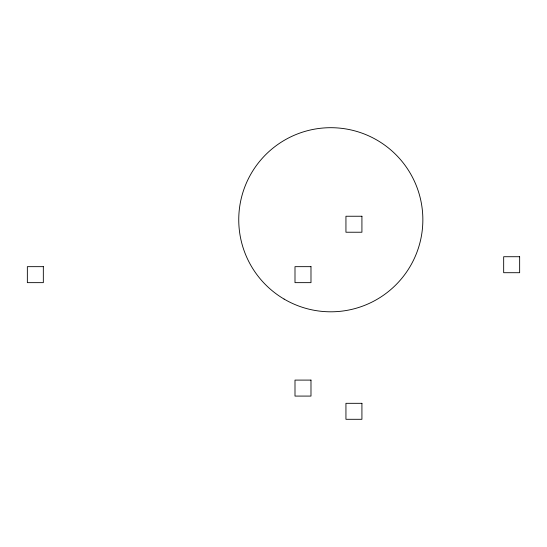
<?xml version="1.0" encoding="UTF-8"?>
<svg xmlns="http://www.w3.org/2000/svg" width="547" height="547" viewBox="0 0 547 547"><rect width="100%" height="100%" fill="white"/><g stroke="black" fill="none" stroke-linecap="round" stroke-linejoin="round"><path stroke-width="0.82" d="M361.923 216.243L345.943 216.243L345.943 232.229L361.923 232.229L361.923 216.243M519.65 256.721L503.671 256.721L503.671 272.707L519.65 272.707L519.65 256.721M43.329 266.662L27.35 266.662L27.35 282.649L43.329 282.649L43.329 266.662M310.983 266.662L294.997 266.662L294.997 282.649L310.983 282.649L310.983 266.662M310.983 380.097L294.997 380.097L294.997 396.083L310.983 396.083L310.983 380.097M361.923 403.317L345.943 403.317L345.943 419.296L361.923 419.296L361.923 403.317M284.091 299.072A92.053 92.053 0 0 0 422.852 220.544A92.053 92.053 0 0 0 285.466 139.635A92.053 92.053 0 0 0 284.091 299.072"/></g></svg>
